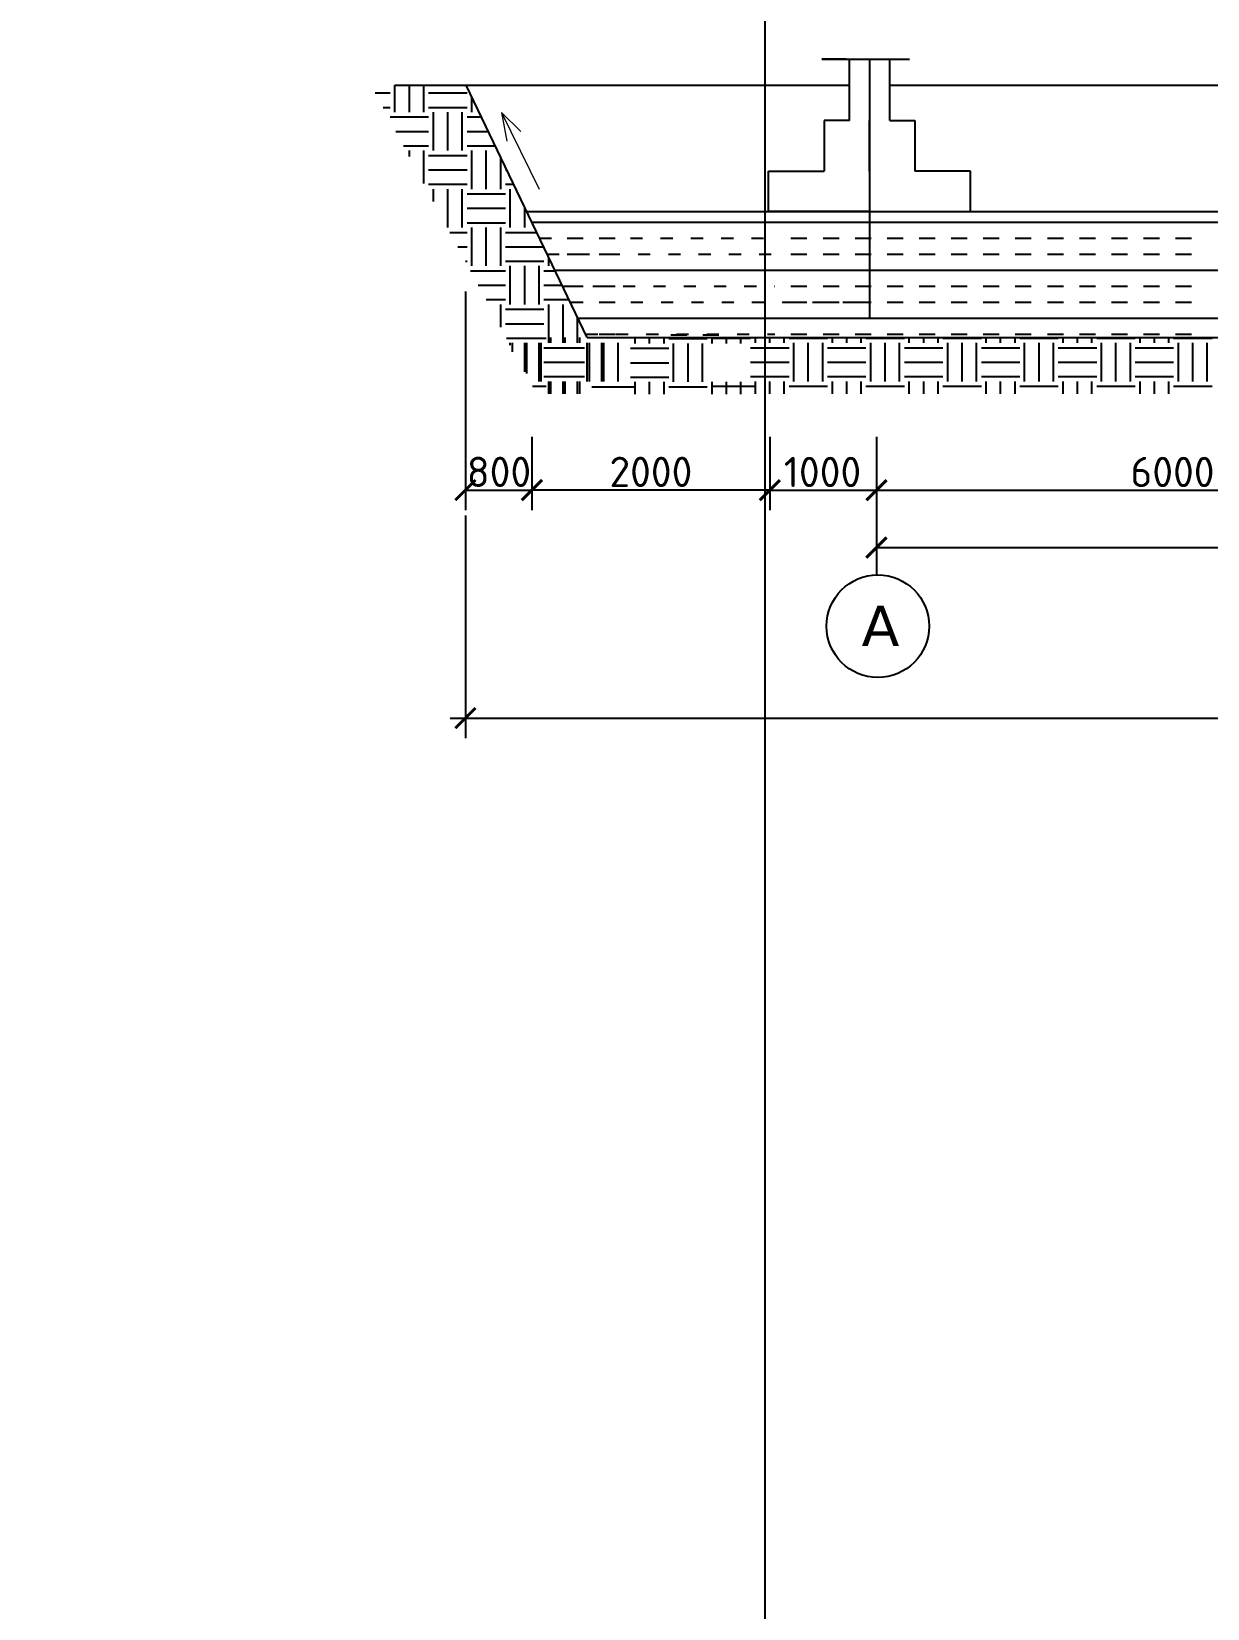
# Model space of a CAD drawing. Header units: millimetres. Extents: x 572274 to 2241483, y -888675 to -304135.
# Drawn here: x 825698 to 837348, y -630529 to -614907 of the extents above; entities that cross this region are included whole.
import ezdxf

# ---------------------------------------------------------------- set-up
doc = ezdxf.new("R2010")
doc.units = ezdxf.units.MM
doc.linetypes.add('ACAD_ISO03W100', pattern=[30, 12, -18])
doc.layers.add('RAMKA', color=19, linetype='Continuous')
doc.layers.add('ок', color=140, linetype='Continuous')
doc.styles.get("Standard").update_dxf_attribs({"font": 'isocpeur.ttf'})
doc.dimstyles.new('ISO-25$0', dxfattribs={"dimtxt": 300, "dimasz": 200, "dimexe": 100, "dimexo": 300, "dimgap": 50, "dimtad": 1, "dimdec": 0, "dimtxsty": 'Standard', "dimblk": 'OBLIQUE', "dimcen": 250, "dimdle": 150, "dimadec": 0, "dimazin": 0, "dimtfac": 1, "dimtdec": 0, "dimtmove": 0, "dimatfit": 3, "dimldrblk": 'OBLIQUE', "dimfxl": 1.25, "dimarcsym": 0})

# ---------------------------------------------------------------- blocks, each defined once
blk = doc.blocks.new('_ArchTick')
at = {"color": 0, "linetype": 'ByBlock', "const_width": 0.15}
blk.add_lwpolyline([(-0.5, -0.5), (0.5, 0.5)], dxfattribs=at)
blk = doc.blocks.new('*D1632')
at = {"layer": 'Defpoints', "color": 0, "lineweight": 25}
for p in [(830655, -618623), (833012, -618989), (830655, -619449)]:
    blk.add_point(p, dxfattribs=at)
at = {"layer": 'RAMKA', "color": 5, "lineweight": -2}
for p, q in [((830655, -618923), (830655, -619649)), ((833012, -619289), (833012, -619649)), ((833012, -619449), (830655, -619449))]:
    blk.add_line(p, q, dxfattribs=at)
at = {"layer": 'RAMKA', "color": 5, "lineweight": -2, "xscale": 200, "yscale": 200, "zscale": 200, "rotation": 180}
blk.add_blockref('_ArchTick', (830655, -619449), dxfattribs=at)
at = {"layer": 'RAMKA', "color": 5, "lineweight": -2, "xscale": 200, "yscale": 200, "zscale": 200}
blk.add_blockref('_ArchTick', (833012, -619449), dxfattribs=at)
at = {"layer": 'RAMKA', "color": 5, "insert": (831834, -619269), "char_height": 300, "attachment_point": 5}
blk.add_mtext('2000', dxfattribs=at)
blk = doc.blocks.new('*D1634')
at = {"layer": 'Defpoints', "color": 0, "lineweight": 25}
for p in [(833012, -618623), (834068, -618623), (834068, -619450)]:
    blk.add_point(p, dxfattribs=at)
at = {"layer": 'RAMKA', "color": 5, "lineweight": -2}
for p, q in [((833012, -618923), (833012, -619650)), ((834068, -618923), (834068, -619650)), ((833012, -619450), (834068, -619450))]:
    blk.add_line(p, q, dxfattribs=at)
at = {"layer": 'RAMKA', "color": 5, "lineweight": -2, "xscale": 200, "yscale": 200, "zscale": 200, "rotation": 180}
blk.add_blockref('_ArchTick', (833012, -619450), dxfattribs=at)
at = {"layer": 'RAMKA', "color": 5, "lineweight": -2, "xscale": 200, "yscale": 200, "zscale": 200}
blk.add_blockref('_ArchTick', (834068, -619450), dxfattribs=at)
at = {"layer": 'RAMKA', "color": 5, "insert": (833534, -619270), "char_height": 300, "attachment_point": 5}
blk.add_mtext('1000', dxfattribs=at)
blk = doc.blocks.new('*D1635')
at = {"layer": 'Defpoints', "color": 0, "lineweight": 25}
for p in [(834068, -618623), (839935, -618545), (839935, -619450)]:
    blk.add_point(p, dxfattribs=at)
at = {"layer": 'RAMKA', "color": 5, "lineweight": -2}
for p, q in [((834068, -618923), (834068, -619650)), ((839935, -618845), (839935, -619650)), ((834068, -619450), (839935, -619450))]:
    blk.add_line(p, q, dxfattribs=at)
at = {"layer": 'RAMKA', "color": 5, "lineweight": -2, "xscale": 200, "yscale": 200, "zscale": 200, "rotation": 180}
blk.add_blockref('_ArchTick', (834068, -619450), dxfattribs=at)
at = {"layer": 'RAMKA', "color": 5, "lineweight": -2, "xscale": 200, "yscale": 200, "zscale": 200}
blk.add_blockref('_ArchTick', (839935, -619450), dxfattribs=at)
at = {"layer": 'RAMKA', "color": 5, "insert": (837001, -619270), "char_height": 300, "attachment_point": 5}
blk.add_mtext('6000', dxfattribs=at)
blk = doc.blocks.new('*D1637')
at = {"layer": 'Defpoints', "color": 0, "lineweight": 25}
for p in [(845898, -619462), (834068, -620019), (845898, -620019)]:
    blk.add_point(p, dxfattribs=at)
at = {"layer": 'RAMKA', "color": 5, "lineweight": -2}
for p, q in [((834068, -619719), (834068, -619819)), ((845898, -619762), (845898, -620219)), ((834068, -620019), (845898, -620019))]:
    blk.add_line(p, q, dxfattribs=at)
at = {"layer": 'RAMKA', "color": 5, "lineweight": -2, "xscale": 200, "yscale": 200, "zscale": 200, "rotation": 180}
blk.add_blockref('_ArchTick', (834068, -620019), dxfattribs=at)
at = {"layer": 'RAMKA', "color": 5, "lineweight": -2, "xscale": 200, "yscale": 200, "zscale": 200}
blk.add_blockref('_ArchTick', (845898, -620019), dxfattribs=at)
at = {"layer": 'RAMKA', "color": 5, "insert": (839983, -619839), "char_height": 300, "attachment_point": 5}
blk.add_mtext('12000', dxfattribs=at)
blk = doc.blocks.new('*D1640')
at = {"layer": 'Defpoints', "color": 0, "lineweight": 25}
for p in [(829997, -619402), (849473, -619461), (849473, -621708)]:
    blk.add_point(p, dxfattribs=at)
at = {"layer": 'RAMKA', "color": 5, "lineweight": -2}
for p, q in [((829997, -619702), (829997, -621908)), ((849473, -619761), (849473, -621908)), ((829847, -621708), (849623, -621708))]:
    blk.add_line(p, q, dxfattribs=at)
at = {"layer": 'RAMKA', "color": 5, "lineweight": -2, "xscale": 200, "yscale": 200, "zscale": 200, "rotation": 180}
blk.add_blockref('_ArchTick', (829997, -621708), dxfattribs=at)
at = {"layer": 'RAMKA', "color": 5, "lineweight": -2, "xscale": 200, "yscale": 200, "zscale": 200}
blk.add_blockref('_ArchTick', (849473, -621708), dxfattribs=at)
at = {"layer": 'RAMKA', "color": 5, "insert": (839735, -621528), "char_height": 300, "attachment_point": 5}
blk.add_mtext('19600', dxfattribs=at)
blk = doc.blocks.new('*D1641')
at = {"layer": 'Defpoints', "color": 0, "lineweight": 25}
for p in [(829997, -617182), (830655, -618623), (830655, -619449)]:
    blk.add_point(p, dxfattribs=at)
at = {"layer": 'RAMKA', "color": 5, "lineweight": -2}
for p, q in [((829997, -617482), (829997, -619649)), ((830655, -618923), (830655, -619649)), ((829997, -619449), (830655, -619449))]:
    blk.add_line(p, q, dxfattribs=at)
at = {"layer": 'RAMKA', "color": 5, "lineweight": -2, "xscale": 200, "yscale": 200, "zscale": 200, "rotation": 180}
blk.add_blockref('_ArchTick', (829997, -619449), dxfattribs=at)
at = {"layer": 'RAMKA', "color": 5, "lineweight": -2, "xscale": 200, "yscale": 200, "zscale": 200}
blk.add_blockref('_ArchTick', (830655, -619449), dxfattribs=at)
at = {"layer": 'RAMKA', "color": 5, "insert": (830329, -619269), "char_height": 300, "attachment_point": 5}
blk.add_mtext('800', dxfattribs=at)

msp = doc.modelspace()

# ---------------------------------------------------------------- linework, layer by layer
at = {"ltscale": 50}
for p, q in [((833767.788, -615181.579), (833526.759, -615181.579)), ((833526.759, -615181.579), (834395.872, -615181.579)), ((834000.236, -615183.002), (834000.236, -617745.101)), ((829298.585, -615438.449), (833800.236, -615438.449)), ((831203.859, -617938.449), (830003.859, -615438.449)), ((834200.236, -615438.449), (839734.931, -615438.449)), ((834200.236, -615438.449), (845697.892, -615438.449)), ((830603.859, -616688.449), (848848.274, -616688.449)), ((833967.788, -616688.449), (833567.788, -616688.449)), ((833967.788, -616688.449), (834367.788, -616688.449)), ((833967.788, -616688.449), (834467.788, -616688.449)), ((830654.632, -616794.227), (848791.091, -616794.227)), ((830730.832, -616952.977), (830846.485, -616952.977)), ((831005.235, -616952.977), (831163.985, -616952.977)), ((831322.735, -616952.977), (831481.485, -616952.977)), ((833221.665, -616952.977), (833380.415, -616952.977)), ((833539.165, -616952.977), (833697.915, -616952.977)), ((833856.665, -616952.977), (834015.415, -616952.977)), ((834174.165, -616952.977), (834332.915, -616952.977)), ((834491.665, -616952.977), (834650.415, -616952.977)), ((834809.165, -616952.977), (834967.915, -616952.977)), ((835126.665, -616952.977), (835285.415, -616952.977)), ((835444.165, -616952.977), (835602.915, -616952.977)), ((835761.665, -616952.977), (835920.415, -616952.977)), ((836079.165, -616952.977), (836237.915, -616952.977)), ((836396.665, -616952.977), (836555.415, -616952.977)), ((836714.165, -616952.977), (836872.915, -616952.977)), ((837031.665, -616952.977), (837190.415, -616952.977)), ((830807.032, -617111.727), (830846.485, -617111.727)), ((831005.235, -617111.727), (831163.985, -617111.727)), ((831322.735, -617111.727), (831481.485, -617111.727)), ((833221.665, -617111.727), (833380.415, -617111.727)), ((833539.165, -617111.727), (833697.915, -617111.727)), ((833856.665, -617111.727), (834015.415, -617111.727)), ((834174.165, -617111.727), (834332.915, -617111.727)), ((834491.665, -617111.727), (834650.415, -617111.727)), ((834809.165, -617111.727), (834967.915, -617111.727)), ((835126.665, -617111.727), (835285.415, -617111.727)), ((835444.165, -617111.727), (835602.915, -617111.727)), ((835761.665, -617111.727), (835920.415, -617111.727)), ((836079.165, -617111.727), (836237.915, -617111.727)), ((836396.665, -617111.727), (836555.415, -617111.727)), ((836714.165, -617111.727), (836872.915, -617111.727)), ((837031.665, -617111.727), (837190.415, -617111.727)), ((830883.232, -617270.477), (848533.63, -617270.477)), ((830959.432, -617429.227), (831015.968, -617429.227)), ((831005.235, -617429.227), (831163.985, -617429.227)), ((831322.735, -617429.227), (831481.485, -617429.227)), ((833221.665, -617429.227), (833380.415, -617429.227)), ((833539.165, -617429.227), (833697.915, -617429.227)), ((833856.665, -617429.227), (834015.415, -617429.227)), ((834174.165, -617429.227), (834332.915, -617429.227)), ((834491.665, -617429.227), (834650.415, -617429.227)), ((834809.165, -617429.227), (834967.915, -617429.227)), ((835126.665, -617429.227), (835285.415, -617429.227)), ((835444.165, -617429.227), (835602.915, -617429.227)), ((835761.665, -617429.227), (835920.415, -617429.227)), ((836079.165, -617429.227), (836237.915, -617429.227)), ((836396.665, -617429.227), (836555.415, -617429.227)), ((836714.165, -617429.227), (836872.915, -617429.227)), ((837031.665, -617429.227), (837190.415, -617429.227)), ((831035.632, -617587.977), (831163.985, -617587.977)), ((831322.735, -617587.977), (831481.485, -617587.977)), ((833221.665, -617587.977), (833380.415, -617587.977)), ((833539.165, -617587.977), (833697.915, -617587.977)), ((833856.665, -617587.977), (834015.415, -617587.977)), ((834174.165, -617587.977), (834332.915, -617587.977)), ((834491.665, -617587.977), (834650.415, -617587.977)), ((834809.165, -617587.977), (834967.915, -617587.977)), ((835126.665, -617587.977), (835285.415, -617587.977)), ((835444.165, -617587.977), (835602.915, -617587.977)), ((835761.665, -617587.977), (835920.415, -617587.977)), ((836079.165, -617587.977), (836237.915, -617587.977)), ((836396.665, -617587.977), (836555.415, -617587.977)), ((836714.165, -617587.977), (836872.915, -617587.977)), ((837031.665, -617587.977), (837190.415, -617587.977)), ((831111.832, -617746.727), (848276.169, -617746.727)), ((831203.859, -617938.449), (848172.524, -617938.449)), ((831322.735, -617905.477), (831481.485, -617905.477)), ((832030.676, -617910.827), (832189.426, -617910.827)), ((832348.176, -617910.827), (832506.926, -617910.827)), ((833221.665, -617905.477), (833380.415, -617905.477)), ((833539.165, -617905.477), (833697.915, -617905.477)), ((833856.665, -617905.477), (834015.415, -617905.477)), ((834174.165, -617905.477), (834332.915, -617905.477)), ((834491.665, -617905.477), (834650.415, -617905.477)), ((834809.165, -617905.477), (834967.915, -617905.477)), ((835126.665, -617905.477), (835285.415, -617905.477)), ((835444.165, -617905.477), (835602.915, -617905.477)), ((835761.665, -617905.477), (835920.415, -617905.477)), ((836079.165, -617905.477), (836237.915, -617905.477)), ((836396.665, -617905.477), (836555.415, -617905.477)), ((836714.165, -617905.477), (836872.915, -617905.477)), ((837031.665, -617905.477), (837190.415, -617905.477))]:
    msp.add_line(p, q, dxfattribs=at)
at = {"lineweight": 25}
for p, q in [((833800.236, -615788.449), (833800.236, -615181.579)), ((834200.236, -615788.449), (834200.236, -615181.579)), ((833800.236, -615788.449), (833550.236, -615788.449)), ((833550.236, -615788.449), (833550.236, -616288.449)), ((834000.236, -616288.449), (834000.236, -615788.449)), ((834200.236, -615788.449), (834450.236, -615788.449)), ((834450.236, -615788.449), (834450.236, -616288.449)), ((833000.236, -616688.449), (833000.236, -616288.449)), ((833000.236, -616288.449), (833550.236, -616288.449)), ((835000.236, -616288.449), (834450.236, -616288.449)), ((835000.236, -616688.449), (835000.236, -616288.449)), ((834000.236, -616688.449), (833000.236, -616688.449)), ((834000.236, -616688.449), (835000.236, -616688.449))]:
    msp.add_line(p, q, dxfattribs=at)
at = {"linetype": 'ByBlock', "ltscale": 50}
for p, q in [((829298.585, -615705.424), (829298.585, -615438.449)), ((829441.46, -615705.424), (829441.46, -615438.449)), ((829584.335, -615705.424), (829584.335, -615438.449)), ((829104.037, -615514.924), (829250.96, -615514.924)), ((829180.548, -615657.799), (829250.96, -615657.799)), ((829631.96, -615514.924), (830012.96, -615514.924)), ((829631.96, -615657.799), (830012.96, -615657.799)), ((830060.585, -615705.424), (830060.585, -615556.629)), ((829250.96, -615753.049), (829631.96, -615753.049)), ((829679.585, -616086.424), (829679.585, -615705.424)), ((829822.46, -616086.424), (829822.46, -615705.424)), ((829965.335, -616086.424), (829965.335, -615705.424)), ((830012.96, -615753.049), (830154.867, -615753.049)), ((829308.066, -615895.924), (829631.96, -615895.924)), ((830012.96, -615895.924), (830223.447, -615895.924)), ((829384.577, -616038.799), (829631.96, -616038.799)), ((829441.46, -616145.021), (829441.46, -616086.424)), ((829584.335, -616411.823), (829584.335, -616086.424)), ((829631.96, -616134.049), (830012.96, -616134.049)), ((830012.96, -616038.799), (830292.027, -616038.799)), ((830060.585, -616467.424), (830060.585, -616086.424)), ((830203.46, -616467.424), (830203.46, -616086.424)), ((829631.96, -616276.924), (830012.96, -616276.924)), ((830346.335, -616467.424), (830346.335, -616151.941)), ((830393.96, -616276.924), (830406.327, -616276.924)), ((829631.96, -616419.799), (830012.96, -616419.799)), ((830393.96, -616419.799), (830474.907, -616419.799)), ((829679.585, -616589.691), (829679.585, -616467.424)), ((829822.46, -616848.424), (829822.46, -616467.424)), ((829965.335, -616848.424), (829965.335, -616467.424)), ((830012.96, -616515.049), (830393.96, -616515.049)), ((830441.585, -616848.424), (830441.585, -616467.424)), ((830012.96, -616657.924), (830393.96, -616657.924)), ((830584.46, -616848.424), (830584.46, -616648.035)), ((829843.643, -616896.049), (830012.96, -616896.049)), ((830012.96, -616800.799), (830393.96, -616800.799)), ((830060.585, -617229.424), (830060.585, -616848.424)), ((830203.46, -617229.424), (830203.46, -616848.424)), ((830346.335, -617229.424), (830346.335, -616848.424)), ((830393.96, -616896.049), (830703.507, -616896.049)), ((829920.154, -617038.924), (830012.96, -617038.924)), ((830393.96, -617038.924), (830772.087, -617038.924)), ((829996.665, -617181.799), (830012.96, -617181.799)), ((830393.96, -617181.799), (830774.96, -617181.799)), ((830441.585, -617610.424), (830441.585, -617229.424)), ((830584.46, -617610.424), (830584.46, -617229.424)), ((830727.335, -617610.424), (830727.335, -617229.424)), ((830822.585, -617229.424), (830822.585, -617144.129)), ((830047.672, -617277.049), (830393.96, -617277.049)), ((830774.96, -617277.049), (830886.387, -617277.049)), ((830124.183, -617419.924), (830393.96, -617419.924)), ((830774.96, -617419.924), (830954.967, -617419.924)), ((830200.694, -617562.799), (830393.96, -617562.799)), ((830346.335, -617834.766), (830346.335, -617610.424)), ((830393.96, -617658.049), (830774.96, -617658.049)), ((830774.96, -617562.799), (831023.547, -617562.799)), ((830822.585, -617991.424), (830822.585, -617610.424)), ((830965.46, -617991.424), (830965.46, -617610.424)), ((830393.96, -617800.924), (830774.96, -617800.924)), ((831108.335, -617991.424), (831108.335, -617739.441)), ((830404.723, -617943.799), (830774.96, -617943.799)), ((830414.977, -617943.799), (830795.977, -617943.799)), ((830441.585, -618012.634), (830441.585, -617991.424)), ((830462.602, -618081.504), (830462.602, -617991.424)), ((830584.46, -618279.435), (830584.46, -617991.424)), ((830605.477, -618296.086), (830605.477, -617991.424)), ((830727.335, -618372.424), (830727.335, -617991.424)), ((830748.352, -618372.424), (830748.352, -617991.424)), ((830843.602, -617991.424), (830843.602, -617938.449)), ((830986.477, -617991.424), (830986.477, -617938.449)), ((831129.352, -617991.424), (831129.352, -617938.449)), ((831203.585, -618372.424), (831203.585, -617991.424)), ((831224.602, -618372.424), (831224.602, -617991.424)), ((831346.46, -618372.424), (831346.46, -617991.424)), ((831367.477, -618372.424), (831367.477, -617991.424)), ((831510.352, -618372.424), (831510.352, -617991.424)), ((831678.543, -617996.774), (831678.543, -617943.799)), ((831821.418, -617996.774), (831821.418, -617943.799)), ((831964.293, -617996.774), (831964.293, -617943.799)), ((832011.918, -617949.149), (832392.918, -617949.149)), ((832059.543, -618377.774), (832059.543, -617996.774)), ((832202.418, -618377.774), (832202.418, -617996.774)), ((832345.293, -618377.774), (832345.293, -617996.774)), ((832440.543, -617996.774), (832440.543, -617943.799)), ((832440.907, -617943.799), (832821.907, -617943.799)), ((832583.418, -617996.774), (832583.418, -617943.799)), ((832726.293, -617996.774), (832726.293, -617943.799)), ((832869.532, -617991.424), (832869.532, -617938.449)), ((833012.407, -617991.424), (833012.407, -617938.449)), ((833155.282, -617991.424), (833155.282, -617938.449)), ((833202.907, -617943.799), (833583.907, -617943.799)), ((833250.532, -618372.424), (833250.532, -617991.424)), ((833393.407, -618372.424), (833393.407, -617991.424)), ((833536.282, -618372.424), (833536.282, -617991.424)), ((833631.532, -617991.424), (833631.532, -617938.449)), ((833774.407, -617991.424), (833774.407, -617938.449)), ((833917.282, -617991.424), (833917.282, -617938.449)), ((833964.907, -617943.799), (834345.907, -617943.799)), ((834012.532, -618372.424), (834012.532, -617991.424)), ((834155.407, -618372.424), (834155.407, -617991.424)), ((834298.282, -618372.424), (834298.282, -617991.424)), ((834393.532, -617991.424), (834393.532, -617938.449)), ((834536.407, -617991.424), (834536.407, -617938.449)), ((834679.282, -617991.424), (834679.282, -617938.449)), ((834726.907, -617943.799), (835107.907, -617943.799)), ((834774.532, -618372.424), (834774.532, -617991.424)), ((834917.407, -618372.424), (834917.407, -617991.424)), ((835060.282, -618372.424), (835060.282, -617991.424)), ((835155.532, -617991.424), (835155.532, -617938.449)), ((835298.407, -617991.424), (835298.407, -617938.449)), ((835441.282, -617991.424), (835441.282, -617938.449)), ((835488.907, -617943.799), (835869.907, -617943.799)), ((835536.532, -618372.424), (835536.532, -617991.424)), ((835679.407, -618372.424), (835679.407, -617991.424)), ((835822.282, -618372.424), (835822.282, -617991.424)), ((835917.532, -617991.424), (835917.532, -617938.449)), ((836060.407, -617991.424), (836060.407, -617938.449)), ((836203.282, -617991.424), (836203.282, -617938.449)), ((836250.907, -617943.799), (836631.907, -617943.799)), ((836298.532, -618372.424), (836298.532, -617991.424)), ((836441.407, -618372.424), (836441.407, -617991.424)), ((836584.282, -618372.424), (836584.282, -617991.424)), ((836679.532, -617991.424), (836679.532, -617938.449)), ((836822.407, -617991.424), (836822.407, -617938.449)), ((836965.282, -617991.424), (836965.282, -617938.449)), ((837012.907, -617943.799), (837393.907, -617943.799)), ((837060.532, -618372.424), (837060.532, -617991.424)), ((837203.407, -618372.424), (837203.407, -617991.424)), ((837346.282, -618372.424), (837346.282, -617991.424)), ((830774.96, -618039.049), (831155.96, -618039.049)), ((830795.977, -618039.049), (831176.977, -618039.049)), ((831630.918, -618044.399), (832011.918, -618044.399)), ((832821.907, -618039.049), (833202.907, -618039.049)), ((833583.907, -618039.049), (833964.907, -618039.049)), ((834345.907, -618039.049), (834726.907, -618039.049)), ((835107.907, -618039.049), (835488.907, -618039.049)), ((835869.907, -618039.049), (836250.907, -618039.049)), ((836631.907, -618039.049), (837012.907, -618039.049)), ((830774.96, -618181.924), (831155.96, -618181.924)), ((830795.977, -618181.924), (831176.977, -618181.924)), ((831630.918, -618187.274), (832011.918, -618187.274)), ((832821.907, -618181.924), (833202.907, -618181.924)), ((833583.907, -618181.924), (833964.907, -618181.924)), ((834345.907, -618181.924), (834726.907, -618181.924)), ((835107.907, -618181.924), (835488.907, -618181.924)), ((835869.907, -618181.924), (836250.907, -618181.924)), ((836631.907, -618181.924), (837012.907, -618181.924)), ((830659.76, -618420.049), (830774.96, -618420.049)), ((830688.015, -618420.049), (830795.977, -618420.049)), ((830774.96, -618324.799), (831155.96, -618324.799)), ((830795.977, -618324.799), (831176.977, -618324.799)), ((830822.585, -618494.808), (830822.585, -618372.424)), ((830843.602, -618494.808), (830843.602, -618372.424)), ((830965.46, -618494.808), (830965.46, -618372.424)), ((830986.477, -618494.808), (830986.477, -618372.424)), ((831108.335, -618494.808), (831108.335, -618372.424)), ((831129.352, -618494.808), (831129.352, -618372.424)), ((831249.918, -618425.399), (831678.543, -618425.399)), ((831630.918, -618330.149), (832011.918, -618330.149)), ((831678.543, -618500.158), (831678.543, -618377.774)), ((831821.418, -618500.158), (831821.418, -618377.774)), ((831964.293, -618500.158), (831964.293, -618377.774)), ((832011.918, -618425.399), (832392.918, -618425.399)), ((832440.543, -618500.158), (832440.543, -618377.774)), ((832440.907, -618420.049), (832869.532, -618420.049)), ((832583.418, -618500.158), (832583.418, -618377.774)), ((832726.293, -618500.158), (832726.293, -618377.774)), ((832821.907, -618324.799), (833202.907, -618324.799)), ((832869.532, -618494.808), (832869.532, -618372.424)), ((833012.407, -618494.808), (833012.407, -618372.424)), ((833155.282, -618494.808), (833155.282, -618372.424)), ((833202.907, -618420.049), (833583.907, -618420.049)), ((833583.907, -618324.799), (833964.907, -618324.799)), ((833631.532, -618494.808), (833631.532, -618372.424)), ((833774.407, -618494.808), (833774.407, -618372.424)), ((833917.282, -618494.808), (833917.282, -618372.424)), ((833964.907, -618420.049), (834345.907, -618420.049)), ((834345.907, -618324.799), (834726.907, -618324.799)), ((834393.532, -618494.808), (834393.532, -618372.424)), ((834536.407, -618494.808), (834536.407, -618372.424)), ((834679.282, -618494.808), (834679.282, -618372.424)), ((834726.907, -618420.049), (835107.907, -618420.049)), ((835107.907, -618324.799), (835488.907, -618324.799)), ((835155.532, -618494.808), (835155.532, -618372.424)), ((835298.407, -618494.808), (835298.407, -618372.424)), ((835441.282, -618494.808), (835441.282, -618372.424)), ((835488.907, -618420.049), (835869.907, -618420.049)), ((835869.907, -618324.799), (836250.907, -618324.799)), ((835917.532, -618494.808), (835917.532, -618372.424)), ((836060.407, -618494.808), (836060.407, -618372.424)), ((836203.282, -618494.808), (836203.282, -618372.424)), ((836250.907, -618420.049), (836631.907, -618420.049)), ((836631.907, -618324.799), (837012.907, -618324.799)), ((836679.532, -618494.808), (836679.532, -618372.424)), ((836822.407, -618494.808), (836822.407, -618372.424)), ((836965.282, -618494.808), (836965.282, -618372.424)), ((837012.907, -618420.049), (837393.907, -618420.049))]:
    msp.add_line(p, q, dxfattribs=at)
at = {"linetype": 'ACAD_ISO03W100', "ltscale": 10}
for p, q in [((830730.832, -616952.977), (833062.915, -616952.977)), ((830807.032, -617111.727), (833062.915, -617111.727)), ((830959.432, -617429.227), (833062.915, -617429.227)), ((831035.632, -617587.977), (834000.236, -617587.977)), ((831188.032, -617905.477), (833062.915, -617905.477))]:
    msp.add_line(p, q, dxfattribs=at)
at = {"layer": 'Defpoints', "color": 1}
msp.add_lwpolyline([(832965.662, -603052.499), (786765.662, -603052.499), (786765.662, -635722.499), (832965.662, -635722.499)], close=True, dxfattribs=at)
at = {"layer": 'RAMKA'}
msp.add_line((834067.788, -619105.227), (834067.788, -620290.357), dxfattribs=at)
msp.add_circle((834082.628, -620798.037), 507.897, dxfattribs=at)
at = {"layer": 'ок', "color": 0, "linetype": 'ByBlock', "lineweight": 13}
for p, q in [((830353.184, -615707.783), (830728.216, -616469.493)), ((830353.184, -615707.783), (830545.682, -615895.573)), ((830545.682, -615895.573), (830353.184, -615707.783)), ((830353.184, -615707.783), (830407.367, -615992.522))]:
    msp.add_line(p, q, dxfattribs=at)

# ---------------------------------------------------------------- texts
at = {"ltscale": 50, "insert": (833920.981, -620595.537), "char_height": 400, "width": 402.59419, "attachment_point": 1}
msp.add_mtext('{\\fVerdana|b0|i0|c204|p34;А}', dxfattribs=at)

# ---------------------------------------------------------------- dimensions: what is measured, and where the dimension line sits
at = {"layer": 'RAMKA'}
for base, p1, p2, text, override, picture, middle in [((830654.632, -619449.38), (829996.665, -617181.799), (830654.632, -618623.495), '800', {"dimexe": 200, "dimgap": 30, "dimdec": 2, "dimblk": 'ArchTick', "dimcen": 200, "dimdle": 0, "dimclrd": 5, "dimclre": 5, "dimclrt": 5, "dimtdec": 2, "dimldrblk": 'ArchTick'}, '*D1641', (830329.245, -619449.38)), ((834067.788, -619449.607), (833012.407, -618623.495), (834067.788, -618623.495), '1000', {"dimexe": 200, "dimgap": 30, "dimdec": 2, "dimrnd": 0, "dimtxsty": 'Standard', "dimblk": 'ArchTick', "dimcen": 200, "dimdle": 0, "dimclrd": 5, "dimclre": 5, "dimclrt": 5, "dimtdec": 2, "dimldrblk": 'ArchTick'}, '*D1634', (833534.012, -619449.607))]:
    dim = msp.add_linear_dim(base=base, p1=p1, p2=p2, text=text, dimstyle='ISO-25$0', override=override, dxfattribs=at)
    dim.commit()
    dim.dimension.update_dxf_attribs({"geometry": picture, "text_midpoint": middle, "dimtype": 160})
for base, p1, p2, text, override, picture, middle in [((830654.632, -619449.38), (833012.407, -618988.961), (830654.632, -618623.495), '2000', {"dimexe": 200, "dimgap": 30, "dimdec": 2, "dimrnd": 0, "dimtxsty": 'Standard', "dimblk": 'ArchTick', "dimcen": 200, "dimdle": 0, "dimclrd": 5, "dimclre": 5, "dimclrt": 5, "dimtdec": 2, "dimldrblk": 'ArchTick'}, '*D1632', (831833.52, -619269.38)), ((839934.931, -619449.607), (834067.788, -618623.495), (839934.931, -618545.126), '6000', {"dimexe": 200, "dimgap": 30, "dimdec": 2, "dimrnd": 0, "dimtxsty": 'Standard', "dimblk": 'ArchTick', "dimcen": 200, "dimdle": 0, "dimclrd": 5, "dimclre": 5, "dimclrt": 5, "dimtdec": 2, "dimldrblk": 'ArchTick'}, '*D1635', (837001.36, -619269.607)), ((849472.524, -621708.084), (829996.665, -619401.8), (849472.524, -619460.837), '19600', {"dimexe": 200, "dimgap": 30, "dimdec": 2, "dimblk": 'ArchTick', "dimcen": 200, "dimclrd": 5, "dimclre": 5, "dimclrt": 5, "dimtdec": 2, "dimldrblk": 'ArchTick'}, '*D1640', (839734.595, -621528.084)), ((845897.892, -620019.292), (834067.788, -620019.292), (845897.892, -619462.087), '12000', {"dimexe": 200, "dimgap": 30, "dimdec": 2, "dimrnd": 0, "dimtxsty": 'Standard', "dimblk": 'ArchTick', "dimcen": 200, "dimdle": 0, "dimclrd": 5, "dimclre": 5, "dimclrt": 5, "dimtdec": 2, "dimldrblk": 'ArchTick'}, '*D1637', (839982.84, -619839.292))]:
    dim = msp.add_linear_dim(base=base, p1=p1, p2=p2, text=text, dimstyle='ISO-25$0', override=override, dxfattribs=at)
    dim.commit()
    dim.dimension.update_dxf_attribs({"geometry": picture, "text_midpoint": middle})

doc.saveas('drawing.dxf')
